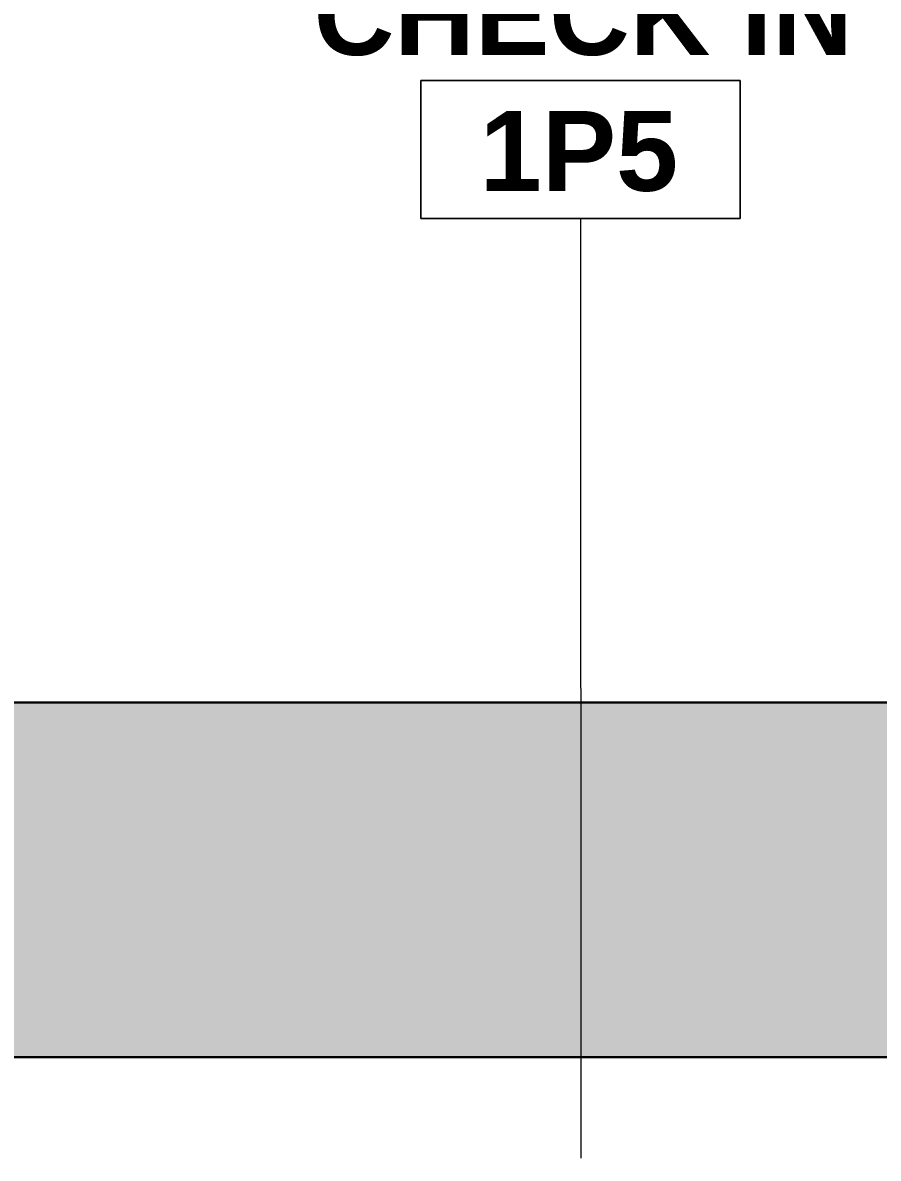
# Model space of a CAD drawing. Header units: inches. Extents: x -1287 to 1590, y -3558 to 989.
# Drawn here: x -471.9 to -423.6, y 538 to 602 of the extents above; entities that cross this region are included whole.
import ezdxf

# ---------------------------------------------------------------- set-up
doc = ezdxf.new("R2010")
doc.units = ezdxf.units.IN
doc.header["$MEASUREMENT"] = 0
for name, color, linetype, lineweight in [('A-AREA-IDEN', 2, 'Continuous', 9), ('A-WALL', 113, 'Continuous', 18), ('A-WALL-PATT', 111, 'Continuous', 18)]:
    doc.layers.add(name, color=color, linetype=linetype, lineweight=lineweight)
doc.styles.add('Swis721 Lt BT_B', font='', dxfattribs={"height": 4.5})
doc.styles.get('Swis721 Lt BT_B').set_extended_font_data('Swis721 Lt BT', bold=True)

# ---------------------------------------------------------------- blocks, each defined once
blk = doc.blocks.new('Room Tag - Room Name and Number-3379422-1st Floor Construction')
at = {"layer": 'A-AREA-IDEN'}
for p, q in [((-0.1881, -0.1636), (-0.1881, -0.0018)), ((-0.1881, -0.0018), (0.1869, -0.0018)), ((0.1869, -0.0018), (-0.1881, -0.0018)), ((-0.1881, -0.0018), (-0.1881, -0.1636)), ((0.1869, -0.0018), (0.1869, -0.1636)), ((0.1869, -0.1636), (0.1869, -0.0018)), ((0.1869, -0.1636), (-0.1881, -0.1636)), ((-0.1881, -0.1636), (0.1869, -0.1636))]:
    blk.add_line(p, q, dxfattribs=at)

msp = doc.modelspace()

# ---------------------------------------------------------------- hatches: boundary and pattern name
at = {"layer": 'A-WALL-PATT', "lineweight": 9}
h = msp.add_hatch(color=7, dxfattribs=at)
h.paths.add_polyline_path([(-213.724, 543.684), (-196.298, 543.684), (-196.298, 563.684), (-253.928, 563.684), (-253.928, 543.684), (-227.724, 543.684)], flags=0)
h.paths.add_polyline_path([(1.715, 543.684), (1.715, 563.684), (-53.535, 563.684), (-53.535, 543.684), (-3.143, 543.684)], flags=0)
h.paths.add_polyline_path([(-152.067, 543.684), (-97.765, 543.684), (-97.765, 563.684), (-152.067, 563.684)], flags=0)
h.paths.add_polyline_path([(-319.928, 543.684), (-319.928, 563.684), (-377.558, 563.684), (-377.558, 543.684), (-344.959, 543.684)], flags=0)
h.paths.add_polyline_path([(-473.093, 543.684), (-421.788, 543.684), (-421.788, 563.684), (-473.093, 563.684), (-473.093, 552.599)], flags=0)
h.paths.add_polyline_path([(-570.071, 543.684), (-517.324, 543.684), (-517.324, 563.684), (-590.071, 563.684), (-590.071, 543.684)], flags=0)

# ---------------------------------------------------------------- linework, layer by layer
at = {"layer": 'A-AREA-IDEN'}
msp.add_line((-440.403, 537.981), (-440.408, 590.979), dxfattribs=at)
at = {"layer": 'A-WALL', "color": 8, "lineweight": 30}
for p, q in [((-421.788, 563.684), (-473.093, 563.684)), ((-473.093, 543.684), (-421.788, 543.684))]:
    msp.add_line(p, q, dxfattribs=at)

# ---------------------------------------------------------------- block references
at = {"layer": 'A-AREA-IDEN', "xscale": 47.99999999999997, "yscale": 47.99999999999997, "zscale": 47.99999999999997}
msp.add_blockref('Room Tag - Room Name and Number-3379422-1st Floor Construction', (-440.413, 598.831), dxfattribs=at)

# ---------------------------------------------------------------- texts
at = {"layer": 'A-AREA-IDEN', "char_height": 4.5, "attachment_point": 1, "style": 'Swis721 Lt BT_B'}
for s, insert, width in [('CHECK IN', (-455.469, 604.689), 36.36), ('1P5', (-446.116, 597.03), 13.332)]:
    msp.add_mtext(s, dxfattribs=dict(at, insert=insert, width=width))

doc.saveas('drawing.dxf')
